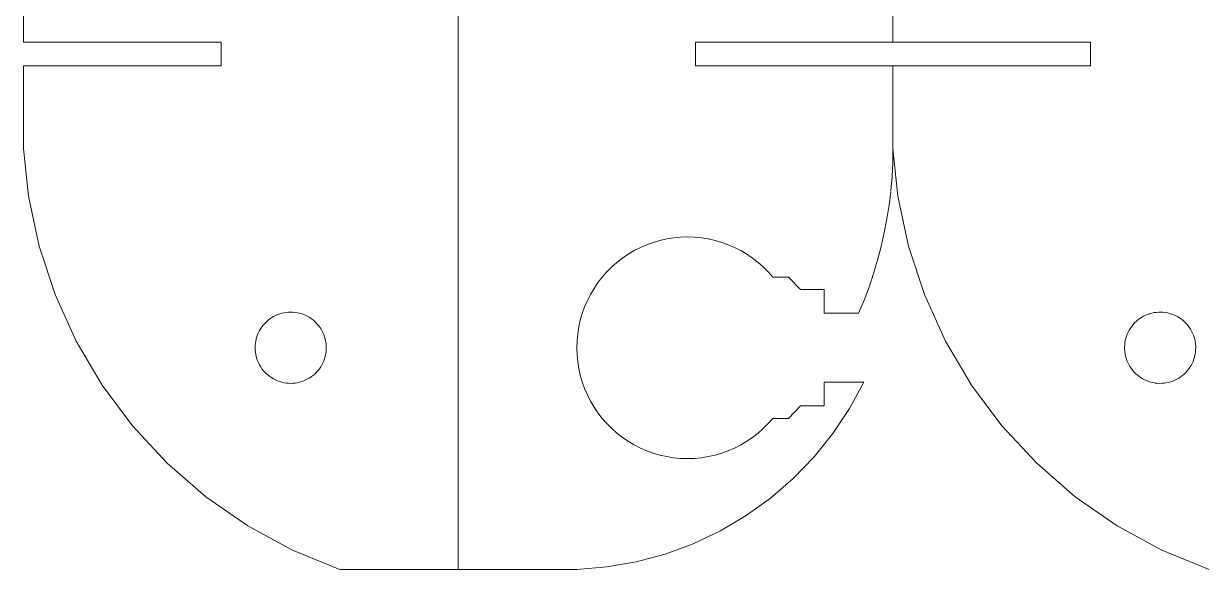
# Model space of a CAD drawing. Header units: millimetres. Extents: x -126 to 126, y -141 to 141.
# Drawn here: x -125.7 to 21.8, y -140.8 to -72.6 of the extents above; entities that cross this region are included whole.
import ezdxf

# ---------------------------------------------------------------- set-up
doc = ezdxf.new("R2010")
doc.units = ezdxf.units.MM
doc.header["$MEASUREMENT"] = 0

msp = doc.modelspace()

# ---------------------------------------------------------------- linework, layer by layer
at = {"lineweight": 9}
for points in [[(-71.3252, -21.586), (-71.3252, -21.586), (-71.3252, -140.8063), (-71.3252, -140.8063)], [(-125.703, -39.9976), (-125.703, -39.9976), (-125.703, -74.8884), (-125.703, -74.8884)], [(-16.9474, -74.8884), (-16.9474, -74.8884), (-16.9474, -40.4787), (-16.9474, -40.4787)], [(-125.703, -73.4443), (-125.703, -73.4443), (-125.703, -74.8884), (-125.703, -74.8884)], [(-125.703, -74.8884), (-125.703, -74.8884), (-100.9859, -74.8884), (-100.9859, -74.8884)], [(-100.9859, -74.8884), (-100.9859, -74.8884), (-100.9859, -77.8579), (-100.9859, -77.8579)], [(-41.6646, -77.8579), (-41.6646, -77.8579), (-41.6646, -74.8884), (-41.6646, -74.8884)], [(-16.9474, -74.8884), (-16.9474, -74.8884), (-41.6646, -74.8884), (-41.6646, -74.8884)], [(-16.9474, -74.8884), (-16.9474, -74.8884), (7.7699, -74.8884), (7.7699, -74.8884)], [(7.7699, -74.8884), (7.7699, -74.8884), (7.7699, -77.8579), (7.7699, -77.8579)], [(-125.703, -77.8579), (-125.703, -77.8579), (-125.703, -88.1597), (-125.703, -88.1597)], [(-125.703, -79.302), (-125.703, -79.302), (-125.703, -77.8579), (-125.703, -77.8579)], [(-100.9859, -77.8579), (-100.9859, -77.8579), (-125.703, -77.8579), (-125.703, -77.8579)], [(-16.9474, -77.8579), (-16.9474, -77.8579), (-41.6646, -77.8579), (-41.6646, -77.8579)], [(-16.9474, -77.8579), (-16.9474, -77.8579), (7.7699, -77.8579), (7.7699, -77.8579)], [(-16.9474, -77.8579), (-16.9474, -77.8579), (-16.9474, -88.1597), (-16.9474, -88.1597)], [(-125.703, -88.1597), (-125.703, -88.1597), (-125.0902, -94.1462), (-125.0902, -94.1462)], [(-16.9776, -89.9276), (-16.9776, -89.9276), (-16.9474, -88.1597), (-16.9474, -88.1597)], [(-16.9474, -88.1597), (-16.9474, -88.1597), (-16.3345, -94.1462), (-16.3345, -94.1462)], [(-17.0685, -91.6934), (-17.0685, -91.6934), (-16.9776, -89.9276), (-16.9776, -89.9276)], [(-17.2198, -93.455), (-17.2198, -93.455), (-17.0685, -91.6934), (-17.0685, -91.6934)], [(-125.0902, -94.1462), (-125.0902, -94.1462), (-123.7605, -100.3884), (-123.7605, -100.3884)], [(-17.4313, -95.3103), (-17.4313, -95.3103), (-17.2198, -93.555), (-17.2198, -93.555)], [(-16.3345, -94.1462), (-16.3345, -94.1462), (-15.0049, -100.3884), (-15.0049, -100.3884)], [(-17.7028, -96.9575), (-17.7028, -96.9575), (-17.4313, -95.2103), (-17.4313, -95.2103)], [(-18.0341, -98.6942), (-18.0341, -98.6942), (-17.7028, -96.9575), (-17.7028, -96.9575)], [(-18.4245, -100.4186), (-18.4245, -100.4186), (-18.0341, -98.6942), (-18.0341, -98.6942)], [(-47.7487, -100.2051), (-47.7487, -100.2051), (-48.5468, -100.5508), (-48.5468, -100.5508)], [(-46.9306, -99.9102), (-46.9306, -99.9102), (-47.7487, -100.2051), (-47.7487, -100.2051)], [(-46.0956, -99.6673), (-46.0956, -99.6673), (-46.9306, -99.9102), (-46.9306, -99.9102)], [(-45.2469, -99.4774), (-45.2469, -99.4774), (-46.0956, -99.6673), (-46.0956, -99.6673)], [(-44.388, -99.3411), (-44.388, -99.3411), (-45.2469, -99.4774), (-45.2469, -99.4774)], [(-43.5224, -99.2592), (-43.5224, -99.2592), (-44.388, -99.3411), (-44.388, -99.3411)], [(-42.6533, -99.2319), (-42.6533, -99.2319), (-43.5224, -99.2592), (-43.5224, -99.2592)], [(-41.7842, -99.2592), (-41.7842, -99.2592), (-42.6533, -99.2319), (-42.6533, -99.2319)], [(-40.9184, -99.3411), (-40.9184, -99.3411), (-41.7842, -99.2592), (-41.7842, -99.2592)], [(-40.0596, -99.4774), (-40.0596, -99.4774), (-40.9184, -99.3411), (-40.9184, -99.3411)], [(-39.211, -99.6673), (-39.211, -99.6673), (-40.0596, -99.4774), (-40.0596, -99.4774)], [(-38.376, -99.9102), (-38.376, -99.9102), (-39.211, -99.6673), (-39.211, -99.6673)], [(-37.5578, -100.2051), (-37.5578, -100.2051), (-38.376, -99.9102), (-38.376, -99.9102)], [(-36.7598, -100.5508), (-36.7598, -100.5508), (-37.5578, -100.2051), (-37.5578, -100.2051)], [(-123.7605, -100.3884), (-123.7605, -100.3884), (-121.7668, -106.4509), (-121.7668, -106.4509)], [(-50.07, -101.3892), (-50.07, -101.3892), (-50.7892, -101.8785), (-50.7892, -101.8785)], [(-49.3215, -100.9461), (-49.3215, -100.9461), (-50.07, -101.3892), (-50.07, -101.3892)], [(-48.5468, -100.5508), (-48.5468, -100.5508), (-49.3215, -100.9461), (-49.3215, -100.9461)], [(-35.985, -100.9461), (-35.985, -100.9461), (-36.7598, -100.5508), (-36.7598, -100.5508)], [(-35.2365, -101.3892), (-35.2365, -101.3892), (-35.985, -100.9461), (-35.985, -100.9461)], [(-34.5173, -101.8785), (-34.5173, -101.8785), (-35.2365, -101.3892), (-35.2365, -101.3892)], [(-18.874, -102.1285), (-18.874, -102.1285), (-18.4245, -100.4186), (-18.4245, -100.4186)], [(-15.0049, -100.3884), (-15.0049, -100.3884), (-13.0111, -106.4509), (-13.0111, -106.4509)], [(-52.1285, -102.9878), (-52.1285, -102.9878), (-52.7434, -103.6035), (-52.7434, -103.6035)], [(-51.4763, -102.4121), (-51.4763, -102.4121), (-52.1285, -102.9878), (-52.1285, -102.9878)], [(-50.7892, -101.8785), (-50.7892, -101.8785), (-51.4763, -102.4121), (-51.4763, -102.4121)], [(-33.8303, -102.4121), (-33.8303, -102.4121), (-34.5173, -101.8785), (-34.5173, -101.8785)], [(-33.178, -102.9878), (-33.178, -102.9878), (-33.8303, -102.4121), (-33.8303, -102.4121)], [(-32.5631, -103.6035), (-32.5631, -103.6035), (-33.178, -102.9878), (-33.178, -102.9878)], [(-19.3816, -103.822), (-19.3816, -103.822), (-18.874, -102.1285), (-18.874, -102.1285)], [(-53.3184, -104.2565), (-53.3184, -104.2565), (-53.8514, -104.9444), (-53.8514, -104.9444)], [(-52.7434, -103.6035), (-52.7434, -103.6035), (-53.3184, -104.2565), (-53.3184, -104.2565)], [(-31.9881, -104.2565), (-31.9881, -104.2565), (-32.5631, -103.6035), (-32.5631, -103.6035)], [(-31.9881, -104.2565), (-31.9881, -104.2565), (-30.0107, -104.2565), (-30.0107, -104.2565)], [(-28.5002, -105.8145), (-28.5002, -105.8145), (-30.0107, -104.2565), (-30.0107, -104.2565)], [(-19.947, -105.4971), (-19.947, -105.4971), (-19.3816, -103.822), (-19.3816, -103.822)], [(-54.3401, -105.6644), (-54.3401, -105.6644), (-54.7827, -106.4138), (-54.7827, -106.4138)], [(-53.8514, -104.9444), (-53.8514, -104.9444), (-54.3401, -105.6644), (-54.3401, -105.6644)], [(-28.5002, -105.8145), (-28.5002, -105.8145), (-25.549, -105.8145), (-25.549, -105.8145)], [(-25.549, -105.8145), (-25.549, -105.8145), (-25.549, -108.7841), (-25.549, -108.7841)], [(-20.5694, -107.1518), (-20.5694, -107.1518), (-19.947, -105.4971), (-19.947, -105.4971)], [(-121.7668, -106.4509), (-121.7668, -106.4509), (-119.1321, -112.2629), (-119.1321, -112.2629)], [(-55.1776, -107.1895), (-55.1776, -107.1895), (-55.5229, -107.9885), (-55.5229, -107.9885)], [(-54.7827, -106.4138), (-54.7827, -106.4138), (-55.1776, -107.1895), (-55.1776, -107.1895)], [(-21.2481, -108.7841), (-21.2481, -108.7841), (-20.5694, -107.1518), (-20.5694, -107.1518)], [(-13.0111, -106.4509), (-13.0111, -106.4509), (-10.3765, -112.2629), (-10.3765, -112.2629)], [(-94.4288, -109.1866), (-94.4288, -109.1866), (-94.1797, -109.0595), (-94.1797, -109.0595)], [(-94.1797, -109.0595), (-94.1797, -109.0595), (-93.9232, -108.9484), (-93.9232, -108.9484)], [(-93.9232, -108.9484), (-93.9232, -108.9484), (-93.6602, -108.8536), (-93.6602, -108.8536)], [(-93.6602, -108.8536), (-93.6602, -108.8536), (-93.3919, -108.7756), (-93.3919, -108.7756)], [(-93.3919, -108.7756), (-93.3919, -108.7756), (-93.1191, -108.7145), (-93.1191, -108.7145)], [(-93.1191, -108.7145), (-93.1191, -108.7145), (-92.843, -108.6707), (-92.843, -108.6707)], [(-92.843, -108.6707), (-92.843, -108.6707), (-92.5647, -108.6444), (-92.5647, -108.6444)], [(-92.5647, -108.6444), (-92.5647, -108.6444), (-92.2854, -108.6356), (-92.2854, -108.6356)], [(-92.2854, -108.6356), (-92.2854, -108.6356), (-92.006, -108.6444), (-92.006, -108.6444)], [(-92.006, -108.6444), (-92.006, -108.6444), (-91.7278, -108.6707), (-91.7278, -108.6707)], [(-91.7278, -108.6707), (-91.7278, -108.6707), (-91.4517, -108.7145), (-91.4517, -108.7145)], [(-91.4517, -108.7145), (-91.4517, -108.7145), (-91.1789, -108.7756), (-91.1789, -108.7756)], [(-91.1789, -108.7756), (-91.1789, -108.7756), (-90.9106, -108.8536), (-90.9106, -108.8536)], [(-90.9106, -108.8536), (-90.9106, -108.8536), (-90.6476, -108.9484), (-90.6476, -108.9484)], [(-90.6476, -108.9484), (-90.6476, -108.9484), (-90.391, -109.0595), (-90.391, -109.0595)], [(-90.391, -109.0595), (-90.391, -109.0595), (-90.142, -109.1866), (-90.142, -109.1866)], [(-55.8174, -108.8076), (-55.8174, -108.8076), (-56.06, -109.6436), (-56.06, -109.6436)], [(-55.5229, -107.9885), (-55.5229, -107.9885), (-55.8174, -108.8076), (-55.8174, -108.8076)], [(-25.549, -108.7841), (-25.549, -108.7841), (-21.2481, -108.7841), (-21.2481, -108.7841)], [(14.3871, -109.1541), (14.3871, -109.1541), (14.638, -109.0309), (14.638, -109.0309)], [(14.638, -109.0309), (14.638, -109.0309), (14.8962, -108.9237), (14.8962, -108.9237)], [(14.8962, -108.9237), (14.8962, -108.9237), (15.0954, -108.8536), (15.0954, -108.8536)], [(15.0954, -108.8536), (15.0954, -108.8536), (15.1606, -108.833), (15.1606, -108.833)], [(15.1606, -108.833), (15.1606, -108.833), (15.4302, -108.7591), (15.4302, -108.7591)], [(15.4302, -108.7591), (15.4302, -108.7591), (15.7038, -108.7022), (15.7038, -108.7022)], [(15.7038, -108.7022), (15.7038, -108.7022), (15.9805, -108.6627), (15.9805, -108.6627)], [(15.9805, -108.6627), (15.9805, -108.6627), (16.2592, -108.6406), (16.2592, -108.6406)], [(16.2592, -108.6406), (16.2592, -108.6406), (16.5386, -108.6361), (16.5386, -108.6361)], [(16.5386, -108.6361), (16.5386, -108.6361), (16.8179, -108.6492), (16.8179, -108.6492)], [(16.8179, -108.6492), (16.8179, -108.6492), (17.0956, -108.6799), (17.0956, -108.6799)], [(17.0956, -108.6799), (17.0956, -108.6799), (17.371, -108.7279), (17.371, -108.7279)], [(17.371, -108.7279), (17.371, -108.7279), (17.6428, -108.7931), (17.6428, -108.7931)], [(17.6428, -108.7931), (17.6428, -108.7931), (17.91, -108.8753), (17.91, -108.8753)], [(17.91, -108.8753), (17.91, -108.8753), (18.1715, -108.9741), (18.1715, -108.9741)], [(18.1715, -108.9741), (18.1715, -108.9741), (18.4262, -109.0891), (18.4262, -109.0891)], [(18.4262, -109.0891), (18.4262, -109.0891), (18.6733, -109.22), (18.6733, -109.22)], [(-96.0419, -110.7032), (-96.0419, -110.7032), (-95.8848, -110.4718), (-95.8848, -110.4718)], [(-95.8848, -110.4718), (-95.8848, -110.4718), (-95.7135, -110.2507), (-95.7135, -110.2507)], [(-95.7135, -110.2507), (-95.7135, -110.2507), (-95.5287, -110.0408), (-95.5287, -110.0408)], [(-95.5287, -110.0408), (-95.5287, -110.0408), (-95.331, -109.8429), (-95.331, -109.8429)], [(-95.331, -109.8429), (-95.331, -109.8429), (-95.1213, -109.6578), (-95.1213, -109.6578)], [(-95.1213, -109.6578), (-95.1213, -109.6578), (-94.9005, -109.4863), (-94.9005, -109.4863)], [(-94.9005, -109.4863), (-94.9005, -109.4863), (-94.6693, -109.329), (-94.6693, -109.329)], [(-94.6693, -109.329), (-94.6693, -109.329), (-94.4288, -109.1866), (-94.4288, -109.1866)], [(-90.142, -109.1866), (-90.142, -109.1866), (-89.9015, -109.329), (-89.9015, -109.329)], [(-89.9015, -109.329), (-89.9015, -109.329), (-89.6702, -109.4863), (-89.6702, -109.4863)], [(-89.6702, -109.4863), (-89.6702, -109.4863), (-89.4494, -109.6578), (-89.4494, -109.6578)], [(-89.4494, -109.6578), (-89.4494, -109.6578), (-89.2398, -109.8429), (-89.2398, -109.8429)], [(-89.2398, -109.8429), (-89.2398, -109.8429), (-89.0421, -110.0408), (-89.0421, -110.0408)], [(-89.0421, -110.0408), (-89.0421, -110.0408), (-88.8573, -110.2507), (-88.8573, -110.2507)], [(-88.8573, -110.2507), (-88.8573, -110.2507), (-88.686, -110.4718), (-88.686, -110.4718)], [(-88.686, -110.4718), (-88.686, -110.4718), (-88.5289, -110.7032), (-88.5289, -110.7032)], [(-56.2497, -110.4932), (-56.2497, -110.4932), (-56.3858, -111.3532), (-56.3858, -111.3532)], [(-56.06, -109.6436), (-56.06, -109.6436), (-56.2497, -110.4932), (-56.2497, -110.4932)], [(12.7508, -110.6457), (12.7508, -110.6457), (12.9115, -110.4167), (12.9115, -110.4167)], [(12.9115, -110.4167), (12.9115, -110.4167), (13.0862, -110.1983), (13.0862, -110.1983)], [(13.0862, -110.1983), (13.0862, -110.1983), (13.2742, -109.9913), (13.2742, -109.9913)], [(13.2742, -109.9913), (13.2742, -109.9913), (13.4748, -109.7965), (13.4748, -109.7965)], [(13.4748, -109.7965), (13.4748, -109.7965), (13.6873, -109.6146), (13.6873, -109.6146)], [(13.6873, -109.6146), (13.6873, -109.6146), (13.9107, -109.4465), (13.9107, -109.4465)], [(13.9107, -109.4465), (13.9107, -109.4465), (14.1443, -109.2928), (14.1443, -109.2928)], [(14.1443, -109.2928), (14.1443, -109.2928), (14.3871, -109.1541), (14.3871, -109.1541)], [(18.6733, -109.22), (18.6733, -109.22), (18.9117, -109.3661), (18.9117, -109.3661)], [(18.9117, -109.3661), (18.9117, -109.3661), (19.1404, -109.527), (19.1404, -109.527)], [(19.1404, -109.527), (19.1404, -109.527), (19.3585, -109.7018), (19.3585, -109.7018)], [(19.3585, -109.7018), (19.3585, -109.7018), (19.5654, -109.8901), (19.5654, -109.8901)], [(19.5654, -109.8901), (19.5654, -109.8901), (19.7599, -110.091), (19.7599, -110.091)], [(19.7599, -110.091), (19.7599, -110.091), (19.9416, -110.3038), (19.9416, -110.3038)], [(19.9416, -110.3038), (19.9416, -110.3038), (20.1094, -110.5274), (20.1094, -110.5274)], [(20.1094, -110.5274), (20.1094, -110.5274), (20.263, -110.7613), (20.263, -110.7613)], [(-96.6556, -112.2553), (-96.6556, -112.2553), (-96.5947, -111.9823), (-96.5947, -111.9823)], [(-96.5947, -111.9823), (-96.5947, -111.9823), (-96.5167, -111.7135), (-96.5167, -111.7135)], [(-96.5167, -111.7135), (-96.5167, -111.7135), (-96.422, -111.4502), (-96.422, -111.4502)], [(-96.422, -111.4502), (-96.422, -111.4502), (-96.3111, -111.1935), (-96.3111, -111.1935)], [(-96.3111, -111.1935), (-96.3111, -111.1935), (-96.1841, -110.9441), (-96.1841, -110.9441)], [(-96.1841, -110.9441), (-96.1841, -110.9441), (-96.0419, -110.7032), (-96.0419, -110.7032)], [(-88.5289, -110.7032), (-88.5289, -110.7032), (-88.3866, -110.9441), (-88.3866, -110.9441)], [(-88.3866, -110.9441), (-88.3866, -110.9441), (-88.2597, -111.1935), (-88.2597, -111.1935)], [(-88.2597, -111.1935), (-88.2597, -111.1935), (-88.1487, -111.4502), (-88.1487, -111.4502)], [(-88.1487, -111.4502), (-88.1487, -111.4502), (-88.0541, -111.7135), (-88.0541, -111.7135)], [(-88.0541, -111.7135), (-88.0541, -111.7135), (-87.976, -111.9823), (-87.976, -111.9823)], [(-87.976, -111.9823), (-87.976, -111.9823), (-87.9151, -112.2553), (-87.9151, -112.2553)], [(-56.3858, -111.3532), (-56.3858, -111.3532), (-56.4676, -112.2198), (-56.4676, -112.2198)], [(12.1133, -112.1882), (12.1133, -112.1882), (12.1785, -111.9161), (12.1785, -111.9161)], [(12.1785, -111.9161), (12.1785, -111.9161), (12.2606, -111.6486), (12.2606, -111.6486)], [(12.2606, -111.6486), (12.2606, -111.6486), (12.3593, -111.3868), (12.3593, -111.3868)], [(12.3593, -111.3868), (12.3593, -111.3868), (12.4742, -111.1317), (12.4742, -111.1317)], [(12.4742, -111.1317), (12.4742, -111.1317), (12.6049, -110.8844), (12.6049, -110.8844)], [(12.6049, -110.8844), (12.6049, -110.8844), (12.7508, -110.6457), (12.7508, -110.6457)], [(20.263, -110.7613), (20.263, -110.7613), (20.4016, -111.0043), (20.4016, -111.0043)], [(20.4016, -111.0043), (20.4016, -111.0043), (20.5246, -111.2556), (20.5246, -111.2556)], [(20.5246, -111.2556), (20.5246, -111.2556), (20.6316, -111.514), (20.6316, -111.514)], [(20.6316, -111.514), (20.6316, -111.514), (20.7223, -111.7788), (20.7223, -111.7788)], [(20.7223, -111.7788), (20.7223, -111.7788), (20.7961, -112.0487), (20.7961, -112.0487)], [(20.7961, -112.0487), (20.7961, -112.0487), (20.8528, -112.3227), (20.8528, -112.3227)], [(-119.1321, -112.2629), (-119.1321, -112.2629), (-115.8873, -117.7569), (-115.8873, -117.7569)], [(-96.7345, -113.09), (-96.7345, -113.09), (-96.7257, -112.8103), (-96.7257, -112.8103)], [(-96.7257, -113.3697), (-96.7257, -113.3697), (-96.7345, -113.09), (-96.7345, -113.09)], [(-96.7257, -112.8103), (-96.7257, -112.8103), (-96.6994, -112.5317), (-96.6994, -112.5317)], [(-96.6994, -113.6483), (-96.6994, -113.6483), (-96.7257, -113.3697), (-96.7257, -113.3697)], [(-96.6994, -112.5317), (-96.6994, -112.5317), (-96.6556, -112.2553), (-96.6556, -112.2553)], [(-87.9151, -112.2553), (-87.9151, -112.2553), (-87.8714, -112.5317), (-87.8714, -112.5317)], [(-87.8714, -112.5317), (-87.8714, -112.5317), (-87.8451, -112.8103), (-87.8451, -112.8103)], [(-87.8451, -113.3697), (-87.8451, -113.3697), (-87.8714, -113.6483), (-87.8714, -113.6483)], [(-87.8451, -112.8103), (-87.8451, -112.8103), (-87.8363, -113.09), (-87.8363, -113.09)], [(-87.8363, -113.09), (-87.8363, -113.09), (-87.8451, -113.3697), (-87.8451, -113.3697)], [(-56.4676, -112.2198), (-56.4676, -112.2198), (-56.4949, -113.09), (-56.4949, -113.09)], [(-56.4949, -113.09), (-56.4949, -113.09), (-56.4676, -113.9602), (-56.4676, -113.9602)], [(-10.3765, -112.2629), (-10.3765, -112.2629), (-7.1316, -117.7569), (-7.1316, -117.7569)], [(12.0217, -113.0216), (12.0217, -113.0216), (12.0347, -112.7421), (12.0347, -112.7421)], [(12.0262, -113.3013), (12.0262, -113.3013), (12.0217, -113.0216), (12.0217, -113.0216)], [(12.0482, -113.5803), (12.0482, -113.5803), (12.0262, -113.3013), (12.0262, -113.3013)], [(12.0347, -112.7421), (12.0347, -112.7421), (12.0654, -112.4639), (12.0654, -112.4639)], [(12.0654, -112.4639), (12.0654, -112.4639), (12.1133, -112.1882), (12.1133, -112.1882)], [(20.8528, -112.3227), (20.8528, -112.3227), (20.8923, -112.5997), (20.8923, -112.5997)], [(20.9057, -113.4379), (20.9057, -113.4379), (20.8752, -113.7161), (20.8752, -113.7161)], [(20.8923, -112.5997), (20.8923, -112.5997), (20.9144, -112.8787), (20.9144, -112.8787)], [(20.9189, -113.1584), (20.9189, -113.1584), (20.9057, -113.4379), (20.9057, -113.4379)], [(20.9144, -112.8787), (20.9144, -112.8787), (20.9189, -113.1584), (20.9189, -113.1584)], [(-96.6556, -113.9247), (-96.6556, -113.9247), (-96.6994, -113.6483), (-96.6994, -113.6483)], [(-96.5947, -114.1978), (-96.5947, -114.1978), (-96.6556, -113.9247), (-96.6556, -113.9247)], [(-96.5167, -114.4665), (-96.5167, -114.4665), (-96.5947, -114.1978), (-96.5947, -114.1978)], [(-96.422, -114.7298), (-96.422, -114.7298), (-96.5167, -114.4665), (-96.5167, -114.4665)], [(-96.3111, -114.9866), (-96.3111, -114.9866), (-96.422, -114.7298), (-96.422, -114.7298)], [(-96.1841, -115.2359), (-96.1841, -115.2359), (-96.3111, -114.9866), (-96.3111, -114.9866)], [(-88.2597, -114.9866), (-88.2597, -114.9866), (-88.3866, -115.2359), (-88.3866, -115.2359)], [(-88.1487, -114.7298), (-88.1487, -114.7298), (-88.2597, -114.9866), (-88.2597, -114.9866)], [(-88.0541, -114.4665), (-88.0541, -114.4665), (-88.1487, -114.7298), (-88.1487, -114.7298)], [(-87.976, -114.1978), (-87.976, -114.1978), (-88.0541, -114.4665), (-88.0541, -114.4665)], [(-87.9151, -113.9247), (-87.9151, -113.9247), (-87.976, -114.1978), (-87.976, -114.1978)], [(-87.8714, -113.6483), (-87.8714, -113.6483), (-87.9151, -113.9247), (-87.9151, -113.9247)], [(-56.4676, -113.9602), (-56.4676, -113.9602), (-56.3858, -114.8269), (-56.3858, -114.8269)], [(-56.3858, -114.8269), (-56.3858, -114.8269), (-56.2497, -115.6868), (-56.2497, -115.6868)], [(12.0877, -113.8573), (12.0877, -113.8573), (12.0482, -113.5803), (12.0482, -113.5803)], [(12.1445, -114.1314), (12.1445, -114.1314), (12.0877, -113.8573), (12.0877, -113.8573)], [(12.2183, -114.4012), (12.2183, -114.4012), (12.1445, -114.1314), (12.1445, -114.1314)], [(12.3089, -114.666), (12.3089, -114.666), (12.2183, -114.4012), (12.2183, -114.4012)], [(12.416, -114.9244), (12.416, -114.9244), (12.3089, -114.666), (12.3089, -114.666)], [(12.539, -115.1758), (12.539, -115.1758), (12.416, -114.9244), (12.416, -114.9244)], [(20.5813, -114.7932), (20.5813, -114.7932), (20.4664, -115.0483), (20.4664, -115.0483)], [(20.68, -114.5314), (20.68, -114.5314), (20.5813, -114.7932), (20.5813, -114.7932)], [(20.7621, -114.2639), (20.7621, -114.2639), (20.68, -114.5314), (20.68, -114.5314)], [(20.8273, -113.9918), (20.8273, -113.9918), (20.7621, -114.2639), (20.7621, -114.2639)], [(20.8752, -113.7161), (20.8752, -113.7161), (20.8273, -113.9918), (20.8273, -113.9918)], [(-96.0419, -115.4768), (-96.0419, -115.4768), (-96.1841, -115.2359), (-96.1841, -115.2359)], [(-95.8848, -115.7083), (-95.8848, -115.7083), (-96.0419, -115.4768), (-96.0419, -115.4768)], [(-95.7135, -115.9294), (-95.7135, -115.9294), (-95.8848, -115.7083), (-95.8848, -115.7083)], [(-95.5287, -116.1392), (-95.5287, -116.1392), (-95.7135, -115.9294), (-95.7135, -115.9294)], [(-95.331, -116.3371), (-95.331, -116.3371), (-95.5287, -116.1392), (-95.5287, -116.1392)], [(-95.1213, -116.5222), (-95.1213, -116.5222), (-95.331, -116.3371), (-95.331, -116.3371)], [(-89.2398, -116.3371), (-89.2398, -116.3371), (-89.4494, -116.5222), (-89.4494, -116.5222)], [(-89.0421, -116.1392), (-89.0421, -116.1392), (-89.2398, -116.3371), (-89.2398, -116.3371)], [(-88.8573, -115.9294), (-88.8573, -115.9294), (-89.0421, -116.1392), (-89.0421, -116.1392)], [(-88.686, -115.7083), (-88.686, -115.7083), (-88.8573, -115.9294), (-88.8573, -115.9294)], [(-88.5289, -115.4768), (-88.5289, -115.4768), (-88.686, -115.7083), (-88.686, -115.7083)], [(-88.3866, -115.2359), (-88.3866, -115.2359), (-88.5289, -115.4768), (-88.5289, -115.4768)], [(-56.2497, -115.6868), (-56.2497, -115.6868), (-56.06, -116.5364), (-56.06, -116.5364)], [(12.6776, -115.4187), (12.6776, -115.4187), (12.539, -115.1758), (12.539, -115.1758)], [(12.8312, -115.6526), (12.8312, -115.6526), (12.6776, -115.4187), (12.6776, -115.4187)], [(12.999, -115.8763), (12.999, -115.8763), (12.8312, -115.6526), (12.8312, -115.6526)], [(13.1806, -116.089), (13.1806, -116.089), (12.999, -115.8763), (12.999, -115.8763)], [(13.3752, -116.2899), (13.3752, -116.2899), (13.1806, -116.089), (13.1806, -116.089)], [(13.5819, -116.4782), (13.5819, -116.4782), (13.3752, -116.2899), (13.3752, -116.2899)], [(13.8001, -116.6531), (13.8001, -116.6531), (13.5819, -116.4782), (13.5819, -116.4782)], [(19.4657, -116.3836), (19.4657, -116.3836), (19.2533, -116.5654), (19.2533, -116.5654)], [(19.6664, -116.1888), (19.6664, -116.1888), (19.4657, -116.3836), (19.4657, -116.3836)], [(19.8544, -115.9817), (19.8544, -115.9817), (19.6664, -116.1888), (19.6664, -116.1888)], [(20.0291, -115.7633), (20.0291, -115.7633), (19.8544, -115.9817), (19.8544, -115.9817)], [(20.1897, -115.5343), (20.1897, -115.5343), (20.0291, -115.7633), (20.0291, -115.7633)], [(20.3357, -115.2956), (20.3357, -115.2956), (20.1897, -115.5343), (20.1897, -115.5343)], [(20.4664, -115.0483), (20.4664, -115.0483), (20.3357, -115.2956), (20.3357, -115.2956)], [(-115.8873, -117.7569), (-115.8873, -117.7569), (-112.07, -122.8687), (-112.07, -122.8687)], [(-94.9005, -116.6937), (-94.9005, -116.6937), (-95.1213, -116.5222), (-95.1213, -116.5222)], [(-94.6693, -116.851), (-94.6693, -116.851), (-94.9005, -116.6937), (-94.9005, -116.6937)], [(-94.4288, -116.9935), (-94.4288, -116.9935), (-94.6693, -116.851), (-94.6693, -116.851)], [(-94.1797, -117.1205), (-94.1797, -117.1205), (-94.4288, -116.9935), (-94.4288, -116.9935)], [(-93.9232, -117.2316), (-93.9232, -117.2316), (-94.1797, -117.1205), (-94.1797, -117.1205)], [(-93.6602, -117.3264), (-93.6602, -117.3264), (-93.9232, -117.2316), (-93.9232, -117.2316)], [(-93.3919, -117.4045), (-93.3919, -117.4045), (-93.6602, -117.3264), (-93.6602, -117.3264)], [(-93.1191, -117.4655), (-93.1191, -117.4655), (-93.3919, -117.4045), (-93.3919, -117.4045)], [(-92.843, -117.5093), (-92.843, -117.5093), (-93.1191, -117.4655), (-93.1191, -117.4655)], [(-92.5647, -117.5356), (-92.5647, -117.5356), (-92.843, -117.5093), (-92.843, -117.5093)], [(-92.2854, -117.5444), (-92.2854, -117.5444), (-92.5647, -117.5356), (-92.5647, -117.5356)], [(-92.006, -117.5356), (-92.006, -117.5356), (-92.2854, -117.5444), (-92.2854, -117.5444)], [(-91.7278, -117.5093), (-91.7278, -117.5093), (-92.006, -117.5356), (-92.006, -117.5356)], [(-91.4517, -117.4655), (-91.4517, -117.4655), (-91.7278, -117.5093), (-91.7278, -117.5093)], [(-91.1789, -117.4045), (-91.1789, -117.4045), (-91.4517, -117.4655), (-91.4517, -117.4655)], [(-90.9106, -117.3264), (-90.9106, -117.3264), (-91.1789, -117.4045), (-91.1789, -117.4045)], [(-90.6476, -117.2316), (-90.6476, -117.2316), (-90.9106, -117.3264), (-90.9106, -117.3264)], [(-90.391, -117.1205), (-90.391, -117.1205), (-90.6476, -117.2316), (-90.6476, -117.2316)], [(-90.142, -116.9935), (-90.142, -116.9935), (-90.391, -117.1205), (-90.391, -117.1205)], [(-89.9015, -116.851), (-89.9015, -116.851), (-90.142, -116.9935), (-90.142, -116.9935)], [(-89.6702, -116.6937), (-89.6702, -116.6937), (-89.9015, -116.851), (-89.9015, -116.851)], [(-89.4494, -116.5222), (-89.4494, -116.5222), (-89.6702, -116.6937), (-89.6702, -116.6937)], [(-56.06, -116.5364), (-56.06, -116.5364), (-55.8174, -117.3724), (-55.8174, -117.3724)], [(-55.8174, -117.3724), (-55.8174, -117.3724), (-55.5229, -118.1916), (-55.5229, -118.1916)], [(-25.549, -117.396), (-25.549, -117.396), (-25.549, -120.3656), (-25.549, -120.3656)], [(-20.6055, -117.396), (-20.6055, -117.396), (-25.549, -117.396), (-25.549, -117.396)], [(-20.6055, -117.396), (-20.6055, -117.396), (-22.3958, -120.6928), (-22.3958, -120.6928)], [(-7.1316, -117.7569), (-7.1316, -117.7569), (-3.3144, -122.8687), (-3.3144, -122.8687)], [(14.0289, -116.8139), (14.0289, -116.8139), (13.8001, -116.6531), (13.8001, -116.6531)], [(14.2672, -116.96), (14.2672, -116.96), (14.0289, -116.8139), (14.0289, -116.8139)], [(14.5144, -117.0909), (14.5144, -117.0909), (14.2672, -116.96), (14.2672, -116.96)], [(14.7691, -117.206), (14.7691, -117.206), (14.5144, -117.0909), (14.5144, -117.0909)], [(15.0306, -117.3048), (15.0306, -117.3048), (14.7691, -117.206), (14.7691, -117.206)], [(15.2977, -117.3869), (15.2977, -117.3869), (15.0306, -117.3048), (15.0306, -117.3048)], [(15.5695, -117.4521), (15.5695, -117.4521), (15.2977, -117.3869), (15.2977, -117.3869)], [(15.8449, -117.5002), (15.8449, -117.5002), (15.5695, -117.4521), (15.5695, -117.4521)], [(16.1227, -117.5308), (16.1227, -117.5308), (15.8449, -117.5002), (15.8449, -117.5002)], [(16.4019, -117.5439), (16.4019, -117.5439), (16.1227, -117.5308), (16.1227, -117.5308)], [(16.6814, -117.5394), (16.6814, -117.5394), (16.4019, -117.5439), (16.4019, -117.5439)], [(16.9601, -117.5174), (16.9601, -117.5174), (16.6814, -117.5394), (16.6814, -117.5394)], [(17.2367, -117.4778), (17.2367, -117.4778), (16.9601, -117.5174), (16.9601, -117.5174)], [(17.5104, -117.4209), (17.5104, -117.4209), (17.2367, -117.4778), (17.2367, -117.4778)], [(17.78, -117.347), (17.78, -117.347), (17.5104, -117.4209), (17.5104, -117.4209)], [(18.0443, -117.2563), (18.0443, -117.2563), (17.78, -117.347), (17.78, -117.347)], [(18.3026, -117.1492), (18.3026, -117.1492), (18.0443, -117.2563), (18.0443, -117.2563)], [(18.5535, -117.0259), (18.5535, -117.0259), (18.3026, -117.1492), (18.3026, -117.1492)], [(18.7962, -116.8872), (18.7962, -116.8872), (18.5535, -117.0259), (18.5535, -117.0259)], [(19.0297, -116.7335), (19.0297, -116.7335), (18.7962, -116.8872), (18.7962, -116.8872)], [(19.2533, -116.5654), (19.2533, -116.5654), (19.0297, -116.7335), (19.0297, -116.7335)], [(-55.5229, -118.1916), (-55.5229, -118.1916), (-55.1776, -118.9905), (-55.1776, -118.9905)], [(-55.1776, -118.9905), (-55.1776, -118.9905), (-54.7827, -119.7662), (-54.7827, -119.7662)], [(-54.7827, -119.7662), (-54.7827, -119.7662), (-54.3401, -120.5156), (-54.3401, -120.5156)], [(-54.3401, -120.5156), (-54.3401, -120.5156), (-53.8514, -121.2356), (-53.8514, -121.2356)], [(-28.5002, -120.3656), (-28.5002, -120.3656), (-30.0107, -121.9235), (-30.0107, -121.9235)], [(-28.5002, -120.3656), (-28.5002, -120.3656), (-25.549, -120.3656), (-25.549, -120.3656)], [(-22.3958, -120.6928), (-22.3958, -120.6928), (-24.4751, -123.815), (-24.4751, -123.815)], [(-53.8514, -121.2356), (-53.8514, -121.2356), (-53.3184, -121.9235), (-53.3184, -121.9235)], [(-53.3184, -121.9235), (-53.3184, -121.9235), (-52.7434, -122.5765), (-52.7434, -122.5765)], [(-32.5631, -122.5765), (-32.5631, -122.5765), (-31.9881, -121.9235), (-31.9881, -121.9235)], [(-31.9881, -121.9235), (-31.9881, -121.9235), (-30.0107, -121.9235), (-30.0107, -121.9235)], [(-112.07, -122.8687), (-112.07, -122.8687), (-107.7247, -127.539), (-107.7247, -127.539)], [(-52.7434, -122.5765), (-52.7434, -122.5765), (-52.1285, -123.1922), (-52.1285, -123.1922)], [(-52.1285, -123.1922), (-52.1285, -123.1922), (-51.4763, -123.7679), (-51.4763, -123.7679)], [(-51.4763, -123.7679), (-51.4763, -123.7679), (-50.7892, -124.3015), (-50.7892, -124.3015)], [(-34.5173, -124.3015), (-34.5173, -124.3015), (-33.8303, -123.7679), (-33.8303, -123.7679)], [(-33.8303, -123.7679), (-33.8303, -123.7679), (-33.178, -123.1922), (-33.178, -123.1922)], [(-33.178, -123.1922), (-33.178, -123.1922), (-32.5631, -122.5765), (-32.5631, -122.5765)], [(-24.4751, -123.815), (-24.4751, -123.815), (-26.8263, -126.7374), (-26.8263, -126.7374)], [(-3.3144, -122.8687), (-3.3144, -122.8687), (1.0309, -127.539), (1.0309, -127.539)], [(-50.7892, -124.3015), (-50.7892, -124.3015), (-50.07, -124.7908), (-50.07, -124.7908)], [(-50.07, -124.7908), (-50.07, -124.7908), (-49.3215, -125.234), (-49.3215, -125.234)], [(-49.3215, -125.234), (-49.3215, -125.234), (-48.5468, -125.6292), (-48.5468, -125.6292)], [(-36.7598, -125.6292), (-36.7598, -125.6292), (-35.985, -125.234), (-35.985, -125.234)], [(-35.985, -125.234), (-35.985, -125.234), (-35.2365, -124.7908), (-35.2365, -124.7908)], [(-35.2365, -124.7908), (-35.2365, -124.7908), (-34.5173, -124.3015), (-34.5173, -124.3015)], [(-48.5468, -125.6292), (-48.5468, -125.6292), (-47.7487, -125.9749), (-47.7487, -125.9749)], [(-47.7487, -125.9749), (-47.7487, -125.9749), (-46.9306, -126.2699), (-46.9306, -126.2699)], [(-46.9306, -126.2699), (-46.9306, -126.2699), (-46.0956, -126.5128), (-46.0956, -126.5128)], [(-46.0956, -126.5128), (-46.0956, -126.5128), (-45.2469, -126.7027), (-45.2469, -126.7027)], [(-45.2469, -126.7027), (-45.2469, -126.7027), (-44.388, -126.8389), (-44.388, -126.8389)], [(-40.9184, -126.8389), (-40.9184, -126.8389), (-40.0596, -126.7027), (-40.0596, -126.7027)], [(-40.0596, -126.7027), (-40.0596, -126.7027), (-39.211, -126.5128), (-39.211, -126.5128)], [(-39.211, -126.5128), (-39.211, -126.5128), (-38.376, -126.2699), (-38.376, -126.2699)], [(-38.376, -126.2699), (-38.376, -126.2699), (-37.5578, -125.9749), (-37.5578, -125.9749)], [(-37.5578, -125.9749), (-37.5578, -125.9749), (-36.7598, -125.6292), (-36.7598, -125.6292)], [(-26.8263, -126.7374), (-26.8263, -126.7374), (-29.4306, -129.4361), (-29.4306, -129.4361)], [(-107.7247, -127.539), (-107.7247, -127.539), (-102.9021, -131.7134), (-102.9021, -131.7134)], [(-44.388, -126.8389), (-44.388, -126.8389), (-43.5224, -126.9208), (-43.5224, -126.9208)], [(-43.5224, -126.9208), (-43.5224, -126.9208), (-42.6533, -126.9482), (-42.6533, -126.9482)], [(-42.6533, -126.9482), (-42.6533, -126.9482), (-41.7842, -126.9208), (-41.7842, -126.9208)], [(-41.7842, -126.9208), (-41.7842, -126.9208), (-40.9184, -126.8389), (-40.9184, -126.8389)], [(1.0309, -127.539), (1.0309, -127.539), (5.8536, -131.7134), (5.8536, -131.7134)], [(-29.4306, -129.4361), (-29.4306, -129.4361), (-32.2668, -131.8894), (-32.2668, -131.8894)], [(-102.9021, -131.7134), (-102.9021, -131.7134), (-97.6583, -135.343), (-97.6583, -135.343)], [(-32.2668, -131.8894), (-32.2668, -131.8894), (-35.312, -134.0774), (-35.312, -134.0774)], [(5.8536, -131.7134), (5.8536, -131.7134), (11.0974, -135.343), (11.0974, -135.343)], [(-35.312, -134.0774), (-35.312, -134.0774), (-38.5413, -135.9822), (-38.5413, -135.9822)], [(-97.6583, -135.343), (-97.6583, -135.343), (-92.0543, -138.3858), (-92.0543, -138.3858)], [(11.0974, -135.343), (11.0974, -135.343), (16.7013, -138.3858), (16.7013, -138.3858)], [(-38.5413, -135.9822), (-38.5413, -135.9822), (-41.9287, -137.5885), (-41.9287, -137.5885)], [(-92.0543, -138.3858), (-92.0543, -138.3858), (-86.1555, -140.8063), (-86.1555, -140.8063)], [(-41.9287, -137.5885), (-41.9287, -137.5885), (-45.4467, -138.8832), (-45.4467, -138.8832)], [(16.7013, -138.3858), (16.7013, -138.3858), (22.6001, -140.8063), (22.6001, -140.8063)], [(-49.0667, -139.856), (-49.0667, -139.856), (-52.7594, -140.4987), (-52.7594, -140.4987)], [(-45.4467, -138.8832), (-45.4467, -138.8832), (-49.0667, -139.856), (-49.0667, -139.856)], [(-71.3252, -140.8063), (-71.3252, -140.8063), (-86.1555, -140.8063), (-86.1555, -140.8063)], [(-71.3252, -140.8063), (-71.3252, -140.8063), (-56.4949, -140.8063), (-56.4949, -140.8063)], [(-52.7594, -140.4987), (-52.7594, -140.4987), (-56.4949, -140.8063), (-56.4949, -140.8063)]]:
    msp.add_open_spline(points, degree=3, dxfattribs=at)

doc.saveas('drawing.dxf')
